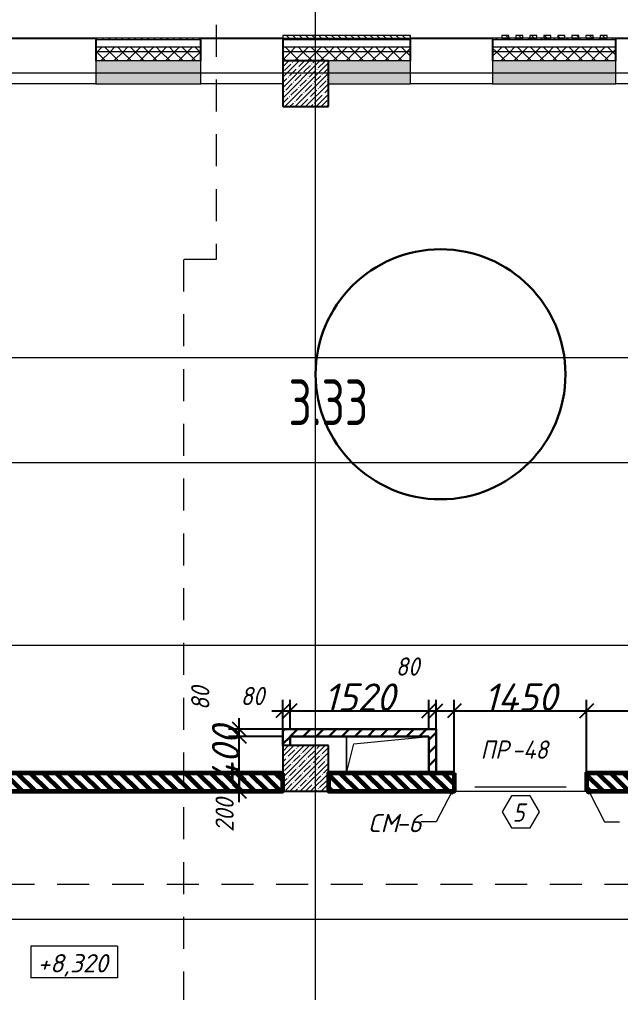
# Model space of a CAD drawing. Header units: millimetres. Extents: x 12986 to 523328, y -9759 to 30092.
# Drawn here: x 508144 to 514733, y 7326 to 17985 of the extents above; entities that cross this region are included whole.
import ezdxf

# ---------------------------------------------------------------- set-up
doc = ezdxf.new("R2010")
doc.units = ezdxf.units.MM
doc.linetypes.add('01 Штриховая _4 мм_', pattern=[600, 350, -250])
doc.layers.add('0)Допникки кружки', color=7, linetype='Continuous', plot=False)
for name, color, linetype, lineweight in [('1) ПГП Зеленый', 3, 'Continuous', 30), ('3) РАсчет Зел', 3, 'Continuous', 30), ('5) Блок ячеистый', 160, 'Continuous', 60), ('A-ANNO-DIMS', 7, 'Continuous', 9), ('A-AREA-IDEN', 7, 'Continuous', 9), ('A-DETL', 7, 'Continuous', 9), ('A-DOOR-IDEN', 7, 'Continuous', 9), ('A-FLOR', 7, 'Continuous', 9), ('A-GENM', 7, 'Continuous', 9), ('A-GENM-1', 7, 'Continuous', 25), ('A-GENM-IDEN', 7, 'Continuous', 9), ('A-WALL', 7, 'Continuous', 5), ('A-WALL-1', 7, 'Continuous', 25), ('A-WALL-FNSH-1', 7, 'Continuous', 9), ('A-WALL-FNSH-2', 7, 'Continuous', 5), ('G-ANNO-DIMS', 7, 'Continuous', 9), ('G-ANNO-SYMB-1', 7, '01 Штриховая _4 мм_', 9), ('I-WALL', 7, 'Continuous', 5), ('S-COLS', 7, 'Continuous', 9), ('S-COLS-1', 7, 'Continuous', 5), ('S-COLS-2', 7, 'Continuous', 25), ('Оси-1', 7, 'Continuous', 20)]:
    doc.layers.add(name, color=color, linetype=linetype, lineweight=lineweight)
doc.layers.add('A-WALL-3', color=7, linetype='Continuous', lineweight=5, true_color=0x000000)
doc.layers.add('A-WALL-PATT-2', color=7, linetype='Continuous', lineweight=5, true_color=0xce0000)
doc.styles.add('ISOCPEUR_I_2', font='isocpeui.ttf', dxfattribs={"height": 300})
doc.styles.add('ISOCPEUR_I_3', font='isocpeui.ttf', dxfattribs={"width": 0.9, "height": 200})
doc.styles.add('ISOCPEUR_I_4', font='isocpeui.ttf', dxfattribs={"width": 0.9, "height": 300})
doc.styles.add('СПДС', font='ГОСТ тип А.ttf', dxfattribs={"width": 0.9})
doc.dimstyles.new('ISO-2_0_0_9К_СРЕДНИЙ_1', dxfattribs={"dimscale": 304.8, "dimtxt": 199.196235, "dimasz": 0.492126, "dimexe": 0.393701, "dimexo": 0, "dimgap": 0, "dimtad": 1, "dimdec": 0, "dimzin": 0, "dimdsep": 46, "dimtxsty": 'ISOCPEUR_I_3', "dimblk1": 'OBLIQUE', "dimblk2": 'OBLIQUE', "dimsah": 1, "dimcen": 0.09, "dimdle": 0.393701, "dimazin": 0, "dimtfac": 1, "dimtdec": 4, "dimtix": 1, "dimtmove": 2, "dimatfit": 3, "dimfxl": 1, "dimtvp": 1, "dimtolj": 1, "dimtzin": 0, "dimarcsym": 2})
doc.dimstyles.new('ISO-2_0_0_9К_СРЕДНИЙ_2', dxfattribs={"dimscale": 304.8, "dimtxt": 199.196235, "dimasz": 0.492126, "dimexe": 0.393701, "dimexo": 0, "dimgap": 0, "dimtad": 1, "dimdec": 0, "dimzin": 0, "dimdsep": 46, "dimtxsty": 'ISOCPEUR_I_2', "dimblk1": 'OBLIQUE', "dimblk2": 'OBLIQUE', "dimsah": 1, "dimcen": 0.09, "dimdle": 0.393701, "dimazin": 0, "dimtfac": 1, "dimtdec": 4, "dimtix": 1, "dimtmove": 0, "dimatfit": 3, "dimfxl": 1, "dimtvp": 1, "dimtolj": 1, "dimtzin": 0, "dimarcsym": 2})
pattern_1 = [(135, (395430.81, -3869.254), (-35.35534, -35.35534), [])]
pattern_2 = [(45, (395430.81, -3869.25), (-70.71068, 70.71068), []), (135, (395430.81, -3869.25), (-70.71068, -70.71068), [])]
pattern_3 = [(45, (395430.81, -3869.25), (-70.71068, 70.71068), [])]
pattern_4 = [(135, (395430.81, -3869.25), (-70.71068, -70.71068), [])]

# ---------------------------------------------------------------- blocks, each defined once
blk = doc.blocks.new('AR_Отверстие прямоугольное _в плите_ - AR_Отверстие прямоугольное _в плите_-24527873-АР1_1_Кладочный план 3 этажа')
at = {"layer": 'A-GENM'}
for p, q in [((-450, 200), (-450, -200)), ((-450, -200), (-370, 120)), ((-370, 120), (450, 200)), ((450, -200), (450, 200))]:
    blk.add_line(p, q, dxfattribs=at)
blk = doc.blocks.new('Колонна_Несущая_Прямоугольное сечение - Вн_ЖБ_500х500-29565350-АР1_1_Кладочный план 3 этажа')
at = {"layer": 'S-COLS-1'}
h = blk.add_hatch(dxfattribs=at)
h.set_pattern_fill('FP_89', color=256, style=0, pattern_type=2)
h.set_pattern_definition([(45, (-115850, -13650), (-57.024626, 57.024626), []), (45, (-115792.975, -13650), (-57.024626, 57.024626), [100.806, -20.161, 3.353, -16.808])])
h.paths.add_polyline_path([(-250, -250), (250, -250), (250, 250), (-250, 250)], flags=0)
at = {"layer": 'S-COLS-2'}
for p, q in [((250, 250), (-250, 250)), ((-250, 250), (-250, -250)), ((250, -250), (250, 250)), ((-250, -250), (250, -250))]:
    blk.add_line(p, q, dxfattribs=at)
blk = doc.blocks.new('Колонна_Несущая_Прямоугольное сечение - Вн_ЖБ_500х500-29565351-АР1_1_Кладочный план 3 этажа')
at = {"layer": 'S-COLS-1'}
h = blk.add_hatch(dxfattribs=at)
h.set_pattern_fill('FP_90', color=256, style=0, pattern_type=2)
h.set_pattern_definition([(45, (-115850.45, -21150), (-57.024626, 57.024626), []), (45, (-115793.42, -21150), (-57.024626, 57.024626), [100.806, -20.161, 3.353, -16.808])])
h.paths.add_polyline_path([(-250, -250), (250, -250), (250, 250), (-250, 250), (-250, -198)], flags=0)
at = {"layer": 'S-COLS-2'}
for p, q in [((250, 250), (-250, 250)), ((-250, 250), (-250, -250)), ((250, -250), (250, 250)), ((-250, -250), (250, -250))]:
    blk.add_line(p, q, dxfattribs=at)
blk = doc.blocks.new('Фахверк_СКБ_Уголок_Тип 2 - СМ-6_200х2180 h-30007491-АР1_1_Кладочный план 3 этажа')
at = {"layer": 'A-GENM-1'}
for p, q in [((125, 156), (125, 81)), ((200, 156), (125, 156)), ((131, 81), (131, 150)), ((131, 150), (200, 150)), ((200, 150), (200, 156)), ((125, 81), (131, 81)), ((131, 19), (125, 19)), ((125, 19), (125, -56)), ((131, -50), (131, 19)), ((125, -56), (200, -56)), ((200, -50), (131, -50)), ((200, -56), (200, -50))]:
    blk.add_line(p, q, dxfattribs=at)
blk = doc.blocks.new('Стойка_Влож_Полоса боковая - Полоса-27101091-АР1_1_Кладочный план 3 этажа')
at = {"layer": 'A-GENM'}
for p, q in [((-5, 85), (0, 85)), ((-5, -85), (-5, 85)), ((0, 31), (0, -31)), ((0, -85), (-5, -85))]:
    blk.add_line(p, q, dxfattribs=at)
blk = doc.blocks.new('Высотные отметки - 9_5х3_5_h_-17668430-АР1_1_Кладочный план 3 этажа')
at = {"layer": 'G-ANNO-DIMS'}
for p, q in [((-4.75, 3.5), (-4.75, 0)), ((4.75, 3.5), (-4.75, 3.5)), ((4.75, 3.5), (4.75, 0)), ((4.75, 0), (-4.75, 0))]:
    blk.add_line(p, q, dxfattribs=at)
blk = doc.blocks.new('_Oblique')
at = {"color": 0, "linetype": 'ByBlock', "lineweight": -2}
blk.add_line((-0.5, -0.5), (0.5, 0.5), dxfattribs=at)
blk = doc.blocks.new('*D3508')
at = {"layer": 'A-ANNO-DIMS', "color": 0, "lineweight": -2, "transparency": 16777216}
for p, q in [((511031, 10214), (511031, 10532)), ((511111, 10214), (511111, 10532)), ((510911, 10412), (511231, 10412))]:
    blk.add_line(p, q, dxfattribs=at)
at = {"layer": 'Defpoints', "color": 0, "transparency": 16777216}
for p in [(511111, 10412), (511031, 10214), (511111, 10214)]:
    blk.add_point(p, dxfattribs=at)
at = {"layer": 'A-ANNO-DIMS', "color": 0, "lineweight": -2, "transparency": 16777216, "xscale": 150, "yscale": 150, "zscale": 150, "rotation": 180}
blk.add_blockref('_Oblique', (511031, 10412), dxfattribs=at)
at = {"layer": 'A-ANNO-DIMS', "color": 0, "lineweight": -2, "transparency": 16777216, "xscale": 150, "yscale": 150, "zscale": 150}
blk.add_blockref('_Oblique', (511111, 10412), dxfattribs=at)
at = {"layer": 'A-ANNO-DIMS', "color": 0, "transparency": 16777216, "insert": (510569, 10674), "char_height": 200, "width": 303.39, "attachment_point": 1, "line_spacing_factor": 1.149209, "style": 'ISOCPEUR_I_3'}
blk.add_mtext('\\A1;80', dxfattribs=at)
blk = doc.blocks.new('*D3603')
at = {"layer": 'A-ANNO-DIMS', "color": 0, "lineweight": -2, "transparency": 16777216}
for p, q in [((511111, 10214), (511111, 10532)), ((512631, 10214), (512631, 10532)), ((510991, 10412), (512751, 10412))]:
    blk.add_line(p, q, dxfattribs=at)
at = {"layer": 'Defpoints', "color": 0, "transparency": 16777216}
for p in [(512631, 10412), (511111, 10214), (512631, 10214)]:
    blk.add_point(p, dxfattribs=at)
at = {"layer": 'A-ANNO-DIMS', "color": 0, "lineweight": -2, "transparency": 16777216, "xscale": 150, "yscale": 150, "zscale": 150, "rotation": 180}
blk.add_blockref('_Oblique', (511111, 10412), dxfattribs=at)
at = {"layer": 'A-ANNO-DIMS', "color": 0, "lineweight": -2, "transparency": 16777216, "xscale": 150, "yscale": 150, "zscale": 150}
blk.add_blockref('_Oblique', (512631, 10412), dxfattribs=at)
at = {"layer": 'A-ANNO-DIMS', "color": 0, "transparency": 16777216, "insert": (511871, 10562), "char_height": 300, "width": 560.81, "attachment_point": 5, "style": 'ISOCPEUR_I_2'}
blk.add_mtext('\\A1;1520', dxfattribs=at)
blk = doc.blocks.new('*D3604')
at = {"layer": 'A-ANNO-DIMS', "color": 0, "lineweight": -2, "transparency": 16777216}
for p, q in [((512631, 10214), (512631, 10532)), ((512711, 10211), (512711, 10532)), ((512511, 10412), (512831, 10412))]:
    blk.add_line(p, q, dxfattribs=at)
at = {"layer": 'Defpoints', "color": 0, "transparency": 16777216}
for p in [(512711, 10412), (512631, 10214), (512711, 10211)]:
    blk.add_point(p, dxfattribs=at)
at = {"layer": 'A-ANNO-DIMS', "color": 0, "lineweight": -2, "transparency": 16777216, "xscale": 150, "yscale": 150, "zscale": 150, "rotation": 180}
blk.add_blockref('_Oblique', (512631, 10412), dxfattribs=at)
at = {"layer": 'A-ANNO-DIMS', "color": 0, "lineweight": -2, "transparency": 16777216, "xscale": 150, "yscale": 150, "zscale": 150}
blk.add_blockref('_Oblique', (512711, 10412), dxfattribs=at)
at = {"layer": 'A-ANNO-DIMS', "color": 0, "transparency": 16777216, "insert": (512269, 10997), "char_height": 200, "width": 303.39, "attachment_point": 1, "line_spacing_factor": 1.149209, "style": 'ISOCPEUR_I_3'}
blk.add_mtext('\\A1;80', dxfattribs=at)
blk = doc.blocks.new('AAR_СКБ_Марка_Двери_Перемычка и проем - Марка перемычки и проема-25306769-АР1_1_Кладочный план 3 этажа')
at = {"layer": 'A-DOOR-IDEN'}
for p, q in [((-5, 0), (5, 0)), ((-0.97, -0.98), (-1.99, -2.75)), ((1.07, -0.98), (-0.97, -0.98)), ((2.09, -2.75), (1.07, -0.98)), ((-1.99, -2.75), (-0.97, -4.51)), ((1.07, -4.51), (2.09, -2.75)), ((-0.97, -4.51), (1.07, -4.51))]:
    blk.add_line(p, q, dxfattribs=at)
blk = doc.blocks.new('*D3627')
at = {"layer": 'A-ANNO-DIMS', "color": 0, "lineweight": -2, "transparency": 16777216}
for p, q in [((510554, 9411), (510554, 9851)), ((510448, 9731), (510674, 9731)), ((510448, 9531), (510674, 9531))]:
    blk.add_line(p, q, dxfattribs=at)
at = {"layer": 'Defpoints', "color": 0, "transparency": 16777216}
for p in [(510448, 9731), (510554, 9731), (510448, 9531)]:
    blk.add_point(p, dxfattribs=at)
at = {"layer": 'A-ANNO-DIMS', "color": 0, "lineweight": -2, "transparency": 16777216, "xscale": 150, "yscale": 150, "zscale": 150}
for p, rotation in [((510554, 9731), 90), ((510554, 9531), 270)]:
    blk.add_blockref('_Oblique', p, dxfattribs=dict(at, rotation=rotation))
at = {"layer": 'A-ANNO-DIMS', "color": 0, "transparency": 16777216, "insert": (510293, 9085), "char_height": 200, "width": 455.09, "attachment_point": 1, "rotation": 90, "line_spacing_factor": 1.149209, "style": 'ISOCPEUR_I_3'}
blk.add_mtext('\\A1;200', dxfattribs=at)
blk = doc.blocks.new('*D3628')
at = {"layer": 'A-ANNO-DIMS', "color": 0, "lineweight": -2, "transparency": 16777216}
for p, q in [((510554, 10131), (510554, 10281)), ((511028, 10131), (510434, 10131)), ((510554, 9731), (510554, 10131)), ((510448, 9731), (510674, 9731)), ((510554, 9731), (510554, 9581))]:
    blk.add_line(p, q, dxfattribs=at)
at = {"layer": 'Defpoints', "color": 0, "transparency": 16777216}
for p in [(510554, 10131), (511028, 10131), (510448, 9731)]:
    blk.add_point(p, dxfattribs=at)
at = {"layer": 'A-ANNO-DIMS', "color": 0, "lineweight": -2, "transparency": 16777216, "xscale": 150, "yscale": 150, "zscale": 150}
for p, rotation in [((510554, 10131), 270), ((510554, 9731), 90)]:
    blk.add_blockref('_Oblique', p, dxfattribs=dict(at, rotation=rotation))
at = {"layer": 'A-ANNO-DIMS', "color": 0, "transparency": 16777216, "insert": (510404, 9931), "char_height": 300, "width": 473.47, "attachment_point": 5, "rotation": 90, "style": 'ISOCPEUR_I_2'}
blk.add_mtext('\\A1;400', dxfattribs=at)
blk = doc.blocks.new('*D3629')
at = {"layer": 'A-ANNO-DIMS', "color": 0, "lineweight": -2, "transparency": 16777216}
for p, q in [((510554, 10011), (510554, 10331)), ((511031, 10211), (510434, 10211)), ((511028, 10131), (510434, 10131))]:
    blk.add_line(p, q, dxfattribs=at)
at = {"layer": 'Defpoints', "color": 0, "transparency": 16777216}
for p in [(510554, 10211), (511028, 10131), (511031, 10211)]:
    blk.add_point(p, dxfattribs=at)
at = {"layer": 'A-ANNO-DIMS', "color": 0, "lineweight": -2, "transparency": 16777216, "xscale": 150, "yscale": 150, "zscale": 150}
for p, rotation in [((510554, 10211), 90), ((510554, 10131), 270)]:
    blk.add_blockref('_Oblique', p, dxfattribs=dict(at, rotation=rotation))
at = {"layer": 'A-ANNO-DIMS', "color": 0, "transparency": 16777216, "insert": (510026, 10419), "char_height": 200, "width": 303.39, "attachment_point": 1, "rotation": 90, "line_spacing_factor": 1.149209, "style": 'ISOCPEUR_I_3'}
blk.add_mtext('\\A1;80', dxfattribs=at)
blk = doc.blocks.new('*D3839')
at = {"layer": 'A-ANNO-DIMS', "color": 0, "lineweight": -2, "transparency": 16777216}
for p, q in [((512911, 9739), (512911, 10532)), ((514361, 9739), (514361, 10532)), ((512791, 10412), (514481, 10412))]:
    blk.add_line(p, q, dxfattribs=at)
at = {"layer": 'Defpoints', "color": 0, "transparency": 16777216}
for p in [(514361, 10412), (512911, 9739), (514361, 9739)]:
    blk.add_point(p, dxfattribs=at)
at = {"layer": 'A-ANNO-DIMS', "color": 0, "lineweight": -2, "transparency": 16777216, "xscale": 150, "yscale": 150, "zscale": 150, "rotation": 180}
blk.add_blockref('_Oblique', (512911, 10412), dxfattribs=at)
at = {"layer": 'A-ANNO-DIMS', "color": 0, "lineweight": -2, "transparency": 16777216, "xscale": 150, "yscale": 150, "zscale": 150}
blk.add_blockref('_Oblique', (514361, 10412), dxfattribs=at)
at = {"layer": 'A-ANNO-DIMS', "color": 0, "transparency": 16777216, "insert": (513636, 10562), "char_height": 300, "width": 579.2, "attachment_point": 5, "style": 'ISOCPEUR_I_2'}
blk.add_mtext('\\A1;1450', dxfattribs=at)
blk = doc.blocks.new('*D3840')
at = {"layer": 'A-ANNO-DIMS', "color": 0, "lineweight": -2, "transparency": 16777216}
for p, q in [((514361, 9739), (514361, 10532)), ((516361, 10031), (516361, 10532)), ((514241, 10412), (516481, 10412))]:
    blk.add_line(p, q, dxfattribs=at)
at = {"layer": 'Defpoints', "color": 0, "transparency": 16777216}
for p in [(516361, 10412), (516361, 10031), (514361, 9739)]:
    blk.add_point(p, dxfattribs=at)
at = {"layer": 'A-ANNO-DIMS', "color": 0, "lineweight": -2, "transparency": 16777216, "xscale": 150, "yscale": 150, "zscale": 150, "rotation": 180}
blk.add_blockref('_Oblique', (514361, 10412), dxfattribs=at)
at = {"layer": 'A-ANNO-DIMS', "color": 0, "lineweight": -2, "transparency": 16777216, "xscale": 150, "yscale": 150, "zscale": 150}
blk.add_blockref('_Oblique', (516361, 10412), dxfattribs=at)
at = {"layer": 'A-ANNO-DIMS', "color": 0, "transparency": 16777216, "insert": (515361, 10562), "char_height": 300, "width": 606.78, "attachment_point": 5, "style": 'ISOCPEUR_I_2'}
blk.add_mtext('\\A1;2000', dxfattribs=at)

msp = doc.modelspace()

# ---------------------------------------------------------------- hatches: boundary and pattern name
at = {"layer": '1) ПГП Зеленый'}
h = msp.add_hatch(dxfattribs=at)
h.set_pattern_fill('FP_5', color=256, style=0, pattern_type=2)
h.set_pattern_definition(pattern_3)
h.paths.add_polyline_path([(511110.80852, 10030.74642), (511110.80852, 10210.74642), (511030.80852, 10210.74642), (511030.80852, 10030.74642)], flags=0)
h = msp.add_hatch(dxfattribs=at)
h.set_pattern_fill('FP_5', color=256, style=0, pattern_type=2)
h.set_pattern_definition(pattern_3)
h.paths.add_polyline_path([(512711.25724, 10130.74642), (512711.25724, 10210.74642), (511110.80852, 10210.74642), (511110.80852, 10130.74642), (512631.25724, 10130.74642)], flags=0)
h = msp.add_hatch(dxfattribs=at)
h.set_pattern_fill('FP_5', color=256, style=0, pattern_type=2)
h.set_pattern_definition(pattern_3)
h.paths.add_polyline_path([(512711.25724, 9730.74642), (512711.25724, 10130.74642), (512631.25724, 10130.74642), (512631.25724, 9730.74642)], flags=0)
at = {"layer": '5) Блок ячеистый'}
h = msp.add_hatch(dxfattribs=at)
h.set_pattern_fill('FP_1', color=256, style=0, pattern_type=2)
h.set_pattern_definition(pattern_4)
h.paths.add_polyline_path([(506480.80855, 9530.74642), (511030.80852, 9530.74642), (511030.80852, 9730.74642), (506480.80855, 9730.74642)], flags=0)
h = msp.add_hatch(dxfattribs=at)
h.set_pattern_fill('FP_1', color=256, style=0, pattern_type=2)
h.set_pattern_definition(pattern_4)
h.paths.add_polyline_path([(516216.04229, 9530.74642), (516360.80854, 9530.74642), (516360.80854, 9730.74642), (514361.25724, 9730.74642), (514361.25724, 9530.74642), (515890.80855, 9530.74642)], flags=0)
h.paths.add_polyline_path([(511530.80852, 9530.74642), (512911.25724, 9530.74642), (512911.25724, 9730.74642), (511530.80852, 9730.74642)], flags=0)
at = {"layer": 'A-GENM-IDEN'}
h = msp.add_hatch(color=256, dxfattribs=at)
edge = h.paths.add_edge_path(flags=0)
edge.add_arc((512882.25724, 9524.74642), 25, 0, 360)
h = msp.add_hatch(color=256, dxfattribs=at)
edge = h.paths.add_edge_path(flags=0)
edge.add_arc((514390.25724, 9524.74642), 25, 0, 360)
at = {"layer": 'A-WALL-PATT-2'}
h = msp.add_hatch(dxfattribs=at)
h.set_pattern_fill('FP_3', color=256, style=0, pattern_type=2)
h.set_pattern_definition(pattern_1)
h.paths.add_polyline_path([(512431.25724, 17780.74642), (512431.25724, 17810.74642), (511030.80852, 17810.74642), (511030.80852, 17780.74642), (512154.49182, 17780.74642)], flags=0)
h = msp.add_hatch(dxfattribs=at)
h.set_pattern_fill('FP_3', color=256, style=0, pattern_type=2)
h.set_pattern_definition(pattern_1)
h.paths.add_polyline_path([(514508.34159, 17780.74642), (514585.34159, 17780.74642), (514585.34159, 17810.74642), (514508.34159, 17810.74642)], flags=0)
h.paths.add_polyline_path([(513507.34159, 17780.74642), (513507.34159, 17810.74642), (513430.34159, 17810.74642), (513430.34159, 17780.74642)], flags=0)
h.paths.add_polyline_path([(514123.34159, 17780.74642), (514123.34159, 17810.74642), (514046.34159, 17810.74642), (514046.34159, 17780.74642)], flags=0)
h.paths.add_polyline_path([(513584.34159, 17780.74642), (513661.34159, 17780.74642), (513661.34159, 17810.74642), (513584.34159, 17810.74642)], flags=0)
h.paths.add_polyline_path([(514277.34159, 17780.74642), (514277.34159, 17810.74642), (514200.34159, 17810.74642), (514200.34159, 17780.74642)], flags=0)
h.paths.add_polyline_path([(513738.34159, 17780.74642), (513815.34159, 17780.74642), (513815.34159, 17810.74642), (513738.34159, 17810.74642)], flags=0)
h.paths.add_polyline_path([(514354.34159, 17780.74642), (514431.34159, 17780.74642), (514431.34159, 17810.74642), (514354.34159, 17810.74642)], flags=0)
h.paths.add_polyline_path([(513892.34159, 17780.74642), (513969.34159, 17780.74642), (513969.34159, 17810.74642), (513892.34159, 17810.74642)], flags=0)
h = msp.add_hatch(dxfattribs=at)
h.set_pattern_fill('FP_3', color=256, style=0, pattern_type=2)
h.set_pattern_definition(pattern_1)
h.paths.add_polyline_path([(516216.04229, 17760.74642), (520760.80855, 17760.74642), (520760.80855, 17780.74642), (515581.02551, 17780.74642), (515581.02551, 17760.74642)], flags=0)
h.paths.add_polyline_path([(508980.80857, 17760.74642), (510131.25724, 17760.74642), (510131.25724, 17780.74642), (508980.80857, 17780.74642)], flags=0)
h.paths.add_polyline_path([(502280.59161, 17760.74642), (502281.25724, 17760.74642), (502280.59161, 17780.74642)], flags=0)
h.paths.add_polyline_path([(500081.02551, 17760.74642), (500081.02551, 17780.74642), (498880.80854, 17780.74642), (498880.80854, 17760.74642), (499969.84039, 17760.74642)], flags=0)
h.paths.add_polyline_path([(504481.25724, 17760.74642), (504481.25724, 17780.74642), (503181.25724, 17780.74642), (503181.25724, 17760.74642)], flags=0)
h.paths.add_polyline_path([(496580.80854, 17760.74642), (496580.80854, 17780.74642), (492020.80855, 17780.74642), (492020.80855, 17760.74642)], flags=0)
h = msp.add_hatch(dxfattribs=at)
h.set_pattern_fill('FP_3', color=256, style=0, pattern_type=2)
h.set_pattern_definition(pattern_1)
h.paths.add_polyline_path([(512431.04028, 17760.74642), (512431.04028, 17780.74642), (511031.25724, 17780.74642), (511031.25724, 17760.74642), (512154.49182, 17760.74642)], flags=0)
h.paths.add_polyline_path([(502280.59161, 17760.74642), (502280.59161, 17780.74642), (500981.02551, 17780.74642), (500981.02551, 17760.74642), (501323.69055, 17760.74642)], flags=0)
h = msp.add_hatch(dxfattribs=at)
h.set_pattern_fill('FP_3', color=256, style=0, pattern_type=2)
h.set_pattern_definition(pattern_1)
h.paths.add_polyline_path([(505381.25724, 17760.74642), (506680.59161, 17760.74642), (506680.59161, 17780.74642), (505381.25724, 17780.74642)], flags=0)
h.paths.add_polyline_path([(514680.80855, 17760.74642), (514680.80855, 17780.74642), (513331.25724, 17780.74642), (513331.25724, 17760.74642), (513508.34197, 17760.74642)], flags=0)
h = msp.add_hatch(dxfattribs=at)
h.set_pattern_fill('FP_2', color=256, style=0, pattern_type=2)
h.set_pattern_definition(pattern_2)
h.paths.add_polyline_path([(511031.25724, 17630.74642), (512431.04028, 17630.74642), (512431.04028, 17680.74642), (511031.25724, 17680.74642)], flags=0)
h.paths.add_polyline_path([(501323.69055, 17630.74642), (502280.59161, 17630.74642), (502280.59161, 17680.74642), (500981.02551, 17680.74642), (500981.02551, 17630.74642)], flags=0)
h.paths.add_polyline_path([(488720.80855, 17630.74642), (488740.80855, 17630.74642), (488740.80855, 17680.74642), (488720.80855, 17680.74642)], flags=0)
h = msp.add_hatch(dxfattribs=at)
h.set_pattern_fill('FP_2', color=256, style=0, pattern_type=2)
h.set_pattern_definition(pattern_2)
h.paths.add_polyline_path([(512154.49182, 17530.74642), (512431.04028, 17530.74642), (512431.04028, 17630.74642), (511031.25724, 17630.74642), (511031.25724, 17530.74642), (511531.25724, 17530.74642)], flags=0)
h.paths.add_polyline_path([(488720.80855, 17530.74642), (488740.80855, 17530.74642), (488740.80855, 17630.74642), (488720.80855, 17630.74642), (488720.80855, 17550.74642)], flags=0)
h.paths.add_polyline_path([(501480.80855, 17530.74642), (502280.59161, 17530.74642), (502280.59161, 17630.74642), (500981.02551, 17630.74642), (500981.02551, 17530.74642), (501323.69055, 17530.74642)], flags=0)
h = msp.add_hatch(dxfattribs=at)
h.set_pattern_fill('FP_2', color=256, style=0, pattern_type=2)
h.set_pattern_definition(pattern_2)
h.paths.add_polyline_path([(508980.80857, 17630.74642), (510131.25724, 17630.74642), (510131.25724, 17680.74642), (508980.80857, 17680.74642)], flags=0)
h.paths.add_polyline_path([(520660.80855, 17630.74642), (520660.80855, 17680.74642), (515581.02551, 17680.74642), (515581.02551, 17630.74642), (520610.80855, 17630.74642)], flags=0)
h.paths.add_polyline_path([(503181.25724, 17630.74642), (504481.25724, 17630.74642), (504481.25724, 17680.74642), (503181.25724, 17680.74642)], flags=0)
h.paths.add_polyline_path([(492020.80855, 17630.74642), (496580.80854, 17630.74642), (496580.80854, 17680.74642), (492020.80855, 17680.74642)], flags=0)
h.paths.add_polyline_path([(498880.80854, 17630.74642), (500081.02551, 17630.74642), (500081.02551, 17680.74642), (498880.80854, 17680.74642)], flags=0)
h = msp.add_hatch(dxfattribs=at)
h.set_pattern_fill('FP_2', color=256, style=0, pattern_type=2)
h.set_pattern_definition(pattern_2)
h.paths.add_polyline_path([(520610.80855, 17530.74642), (520610.80855, 17630.74642), (515581.02551, 17630.74642), (515581.02551, 17530.74642), (520510.80855, 17530.74642)], flags=0)
h.paths.add_polyline_path([(508980.80857, 17530.74642), (510131.25724, 17530.74642), (510131.25724, 17630.74642), (508980.80857, 17630.74642)], flags=0)
h.paths.add_polyline_path([(514680.80855, 17530.74642), (514681.02551, 17530.74642), (514680.80855, 17630.74642)], flags=0)
h.paths.add_polyline_path([(504481.25724, 17530.74642), (504481.25724, 17630.74642), (503181.25724, 17630.74642), (503181.25724, 17530.74642)], flags=0)
h.paths.add_polyline_path([(502280.59161, 17530.74642), (502281.25724, 17530.74642), (502280.59161, 17630.74642)], flags=0)
h.paths.add_polyline_path([(499969.84039, 17530.74642), (500012.02551, 17530.74642), (500012.02551, 17536.74642), (500081.02551, 17536.74642), (500081.02551, 17630.74642), (498880.80854, 17630.74642), (498881.33027, 17536.74642), (498949.80854, 17536.49538), (498949.80854, 17530.74642)], flags=0)
h.paths.add_polyline_path([(496010.80855, 17530.74642), (496511.80854, 17530.74642), (496511.80854, 17536.74642), (496580.80854, 17536.74642), (496580.80854, 17630.74642), (492020.80855, 17630.74642), (492020.80855, 17530.74642)], flags=0)
h = msp.add_hatch(dxfattribs=at)
h.set_pattern_fill('FP_2', color=256, style=0, pattern_type=2)
h.set_pattern_definition(pattern_2)
h.paths.add_polyline_path([(513331.25724, 17630.74642), (514680.80855, 17630.74642), (514680.80855, 17680.74642), (513331.25724, 17680.74642)], flags=0)
h.paths.add_polyline_path([(506680.59161, 17630.74642), (506680.59161, 17680.74642), (505381.25724, 17680.74642), (505381.25724, 17630.74642), (505385.24102, 17630.74642)], flags=0)
h = msp.add_hatch(dxfattribs=at)
h.set_pattern_fill('FP_2', color=256, style=0, pattern_type=2)
h.set_pattern_definition(pattern_2)
h.paths.add_polyline_path([(513508.34197, 17530.74642), (514680.80855, 17530.74642), (514680.80855, 17630.74642), (513331.25724, 17630.74642), (513331.25724, 17530.74642)], flags=0)
h.paths.add_polyline_path([(505385.24102, 17530.74642), (506680.59161, 17530.74642), (506680.59161, 17630.74642), (505381.25724, 17630.74642), (505381.25724, 17530.74642)], flags=0)
h = msp.add_hatch(dxfattribs=at)
h.set_pattern_fill('FP_4', color=256, style=0, pattern_type=2)
h.set_pattern_definition([(45, (395430.81, -3869.25), (-57.024626, 57.024626), []), (45, (395487.83, -3869.25), (-57.024626, 57.024626), [100.806, -20.161, 3.353, -16.808])])
h.paths.add_polyline_path([(512431.25724, 17280.74642), (512431.04028, 17530.74642), (511531.25724, 17530.74642), (511531.25724, 17280.74642), (512154.49182, 17280.74642)], flags=0)
h.paths.add_polyline_path([(508980.80857, 17280.74642), (510131.25724, 17280.74642), (510131.25724, 17530.74642), (508980.80857, 17530.74642)], flags=0)
h.paths.add_polyline_path([(516470.80855, 17280.74642), (516470.80855, 17530.74642), (516280.80855, 17530.74642), (516280.80855, 17280.74642)], flags=0)
h.paths.add_polyline_path([(514681.02551, 17280.74642), (514680.80855, 17530.74642), (513331.25724, 17530.74642), (513331.25724, 17280.74642), (513508.34197, 17280.74642)], flags=0)
h.paths.add_polyline_path([(505780.80854, 17280.74642), (505780.80854, 17530.74642), (505381.25724, 17530.74642), (505381.25724, 17280.74642), (505385.24102, 17280.74642)], flags=0)
h.paths.add_polyline_path([(506480.80854, 17280.74642), (506680.80857, 17280.74642), (506680.59161, 17530.74642), (506480.80854, 17530.74642), (506480.80854, 17492.30691)], flags=0)
h.paths.add_polyline_path([(502281.25724, 17280.74642), (502280.59161, 17530.74642), (501480.80855, 17530.74642), (501480.80855, 17280.74642)], flags=0)
h.paths.add_polyline_path([(504481.25724, 17280.74642), (504481.25724, 17530.74642), (503181.25724, 17530.74642), (503181.25724, 17280.74642)], flags=0)

# ---------------------------------------------------------------- linework, layer by layer
at = {"layer": '0)Допникки кружки', "color": 1, "lineweight": 30}
msp.add_circle((512760.19414, 14098.13204), 1369.38563, dxfattribs=at)
at = {"layer": '1) ПГП Зеленый'}
for p, q in [((511030.80852, 10210.74642), (511030.80852, 10030.74642)), ((511110.80852, 10130.74642), (512631.25724, 10130.74642)), ((512630.80824, 10130.74642), (512630.80824, 9730.74642)), ((512711.25724, 9730.74642), (512711.25724, 10210.74642))]:
    msp.add_line(p, q, dxfattribs=at)
at = {"layer": '3) РАсчет Зел'}
for p, q in [((512711.25724, 10210.74642), (511030.80852, 10210.74642)), ((511110.80852, 10030.74642), (511110.80852, 10130.74642)), ((512631.25724, 10130.74642), (512631.25724, 9730.74642))]:
    msp.add_line(p, q, dxfattribs=at)
at = {"layer": '5) Блок ячеистый'}
for points in [[(511030.80852, 9730.74642), (506480.80855, 9730.74642), (506480.80855, 9530.74642), (511030.80852, 9530.74642)], [(512911.25724, 9730.74642), (511530.80852, 9730.74642), (511530.80852, 9530.74642), (512911.25724, 9530.74642)], [(514361.25724, 9530.74641), (516360.80854, 9530.74641), (516360.80854, 9730.74642), (514361.25724, 9730.74642)]]:
    msp.add_lwpolyline(points, close=True, dxfattribs=at)
at = {"layer": 'A-DETL'}
for p, q in [((510131.25724, 17680.74642), (508980.80857, 17680.74642)), ((512431.25724, 17680.74642), (511031.25724, 17680.74642)), ((514681.02551, 17680.74642), (513331.25724, 17680.74642))]:
    msp.add_line(p, q, dxfattribs=at)
at = {"layer": 'A-FLOR'}
msp.add_line((511730.80824, 9730.74642), (511730.80824, 10130.74642), dxfattribs=at)
at = {"layer": 'A-GENM-IDEN'}
for p, q in [((512882.25724, 9524.74642), (512713.65562, 9194.80932)), ((514390.25724, 9524.74642), (514556.01697, 9194.80932)), ((512713.65562, 9194.80932), (512545.05401, 9194.80932)), ((514556.01697, 9194.80932), (514721.7767, 9194.80932))]:
    msp.add_line(p, q, dxfattribs=at)
for centre in [(512882.25724, 9524.74642), (514390.25724, 9524.74642)]:
    msp.add_circle(centre, 25, dxfattribs=at)
at = {"layer": 'A-WALL'}
for p, q in [((510131.25724, 17760.74642), (508980.80857, 17760.74642)), ((512431.25724, 17760.74642), (511031.25724, 17760.74642)), ((512431.04028, 17780.74642), (512431.04028, 17760.74642)), ((514681.02551, 17760.74642), (513331.25724, 17760.74642)), ((514680.80855, 17780.74642), (514680.80855, 17760.74642)), ((510131.25724, 17630.74642), (508980.80857, 17630.74642)), ((512431.25724, 17630.74642), (511031.25724, 17630.74642)), ((514681.02551, 17630.74642), (513331.25724, 17630.74642))]:
    msp.add_line(p, q, dxfattribs=at)
at = {"layer": 'A-WALL-1'}
for p, q in [((506680.80857, 17780.74642), (508980.80857, 17780.74642)), ((508980.80857, 17760.74642), (508980.80857, 17530.74642)), ((510131.25724, 17780.74642), (511030.80852, 17780.74642)), ((510131.25724, 17530.74642), (510131.25724, 17760.74642)), ((511031.25724, 17760.74642), (511031.25724, 17530.74642)), ((512431.25724, 17780.74642), (513331.25724, 17780.74642)), ((512431.25724, 17530.74642), (512431.25724, 17760.74642)), ((513331.25724, 17760.74642), (513331.25724, 17530.74642)), ((514681.02551, 17530.74642), (514681.02551, 17780.74642)), ((514681.02551, 17780.74642), (515581.02551, 17780.74642))]:
    msp.add_line(p, q, dxfattribs=at)
at = {"layer": 'A-WALL-3'}
for p, q in [((508980.80857, 17530.74642), (508980.80857, 17280.74642)), ((510131.25724, 17530.74642), (508980.80857, 17530.74642)), ((510131.25724, 17280.74642), (510131.25724, 17530.74642)), ((512431.25724, 17530.74642), (511531.25724, 17530.74642)), ((512431.25724, 17280.74642), (512431.25724, 17530.74642)), ((514681.02551, 17530.74642), (513331.25724, 17530.74642)), ((513331.25724, 17530.74642), (513331.25724, 17280.74642)), ((514681.02551, 17280.74642), (514681.02551, 17530.74642)), ((508980.80857, 17280.74642), (510131.25724, 17280.74642)), ((511531.25724, 17280.74642), (512431.25724, 17280.74642)), ((513331.25724, 17280.74642), (514681.02551, 17280.74642))]:
    msp.add_line(p, q, dxfattribs=at)
at = {"layer": 'A-WALL-FNSH-1'}
for p, q in [((512431.25724, 17810.74642), (511030.80852, 17810.74642)), ((511030.80852, 17810.74642), (511030.80852, 17780.74642)), ((512431.25724, 17760.74642), (512431.25724, 17810.74642)), ((513507.34159, 17810.74642), (513430.34159, 17810.74642)), ((513430.34159, 17810.74642), (513430.34159, 17780.74642)), ((513507.34159, 17780.74642), (513507.34159, 17810.74642)), ((513661.34159, 17810.74642), (513584.34159, 17810.74642)), ((513584.34159, 17810.74642), (513584.34159, 17780.74642)), ((513661.34159, 17780.74642), (513661.34159, 17810.74642)), ((513815.34159, 17810.74642), (513738.34159, 17810.74642)), ((513738.34159, 17810.74642), (513738.34159, 17780.74642)), ((513815.34159, 17780.74642), (513815.34159, 17810.74642)), ((513969.34159, 17810.74642), (513892.34159, 17810.74642)), ((513892.34159, 17810.74642), (513892.34159, 17780.74642)), ((513969.34159, 17780.74642), (513969.34159, 17810.74642)), ((514123.34159, 17810.74642), (514046.34159, 17810.74642)), ((514046.34159, 17810.74642), (514046.34159, 17780.74642)), ((514123.34159, 17780.74642), (514123.34159, 17810.74642)), ((514277.34159, 17810.74642), (514200.34159, 17810.74642)), ((514200.34159, 17810.74642), (514200.34159, 17780.74642)), ((514277.34159, 17780.74642), (514277.34159, 17810.74642)), ((514431.34159, 17810.74642), (514354.34159, 17810.74642)), ((514354.34159, 17810.74642), (514354.34159, 17780.74642)), ((514431.34159, 17780.74642), (514431.34159, 17810.74642)), ((514585.34159, 17810.74642), (514508.34159, 17810.74642)), ((514508.34159, 17810.74642), (514508.34159, 17780.74642)), ((514585.34159, 17780.74642), (514585.34159, 17810.74642)), ((510131.25724, 17780.74642), (508980.80857, 17780.74642)), ((508980.80857, 17780.74642), (508980.80857, 17760.74642)), ((510131.25724, 17760.74642), (510131.25724, 17780.74642)), ((511030.80852, 17780.74642), (512431.25724, 17780.74642)), ((511031.25724, 17780.74642), (511031.25724, 17760.74642)), ((514681.02551, 17780.74642), (513331.25724, 17780.74642)), ((513331.25724, 17780.74642), (513331.25724, 17760.74642)), ((513430.34159, 17780.74642), (513507.34159, 17780.74642)), ((513584.34159, 17780.74642), (513661.34159, 17780.74642)), ((513738.34159, 17780.74642), (513815.34159, 17780.74642)), ((513892.34159, 17780.74642), (513969.34159, 17780.74642)), ((514046.34159, 17780.74642), (514123.34159, 17780.74642)), ((514200.34159, 17780.74642), (514277.34159, 17780.74642)), ((514354.34159, 17780.74642), (514431.34159, 17780.74642)), ((514508.34159, 17780.74642), (514585.34159, 17780.74642)), ((514681.02551, 17760.74642), (514681.02551, 17780.74642))]:
    msp.add_line(p, q, dxfattribs=at)
at = {"layer": 'A-WALL-FNSH-2'}
for p, q in [((511030.80852, 9730.74642), (506480.80855, 9730.74642)), ((512842.25724, 9730.74642), (511530.80852, 9730.74642)), ((516360.80854, 9730.74642), (514430.25724, 9730.74642)), ((512911.25724, 9599.74642), (512911.25724, 9661.74642)), ((514361.25724, 9661.74642), (514361.25724, 9599.74642)), ((506480.80855, 9530.74642), (511030.80852, 9530.74642)), ((511530.80852, 9530.74642), (512842.25724, 9530.74642)), ((514430.25724, 9530.74642), (515810.80855, 9530.74642))]:
    msp.add_line(p, q, dxfattribs=at)
at = {"layer": 'G-ANNO-SYMB-1'}
for p, q in [((510301.22739, 19127.01523), (510301.22739, 15355.20531)), ((509940.80855, 15355.20531), (509940.80855, -8588.24367)), ((510301.22739, 15355.20531), (509940.80855, 15355.20531)), ((438359.01269, 8514.02489), (522235.85803, 8514.02489))]:
    msp.add_line(p, q, dxfattribs=at)
at = {"layer": 'I-WALL'}
for p, q in [((508980.80857, 17280.74642), (506680.80857, 17280.74642)), ((511031.25724, 17280.74642), (510131.25724, 17280.74642)), ((513331.25724, 17280.74642), (512431.25724, 17280.74642)), ((515580.80855, 17280.74642), (514681.02551, 17280.74642))]:
    msp.add_line(p, q, dxfattribs=at)
at = {"layer": 'Оси-1'}
for p, q in [((511390.80852, -8019.25359), (511390.80852, 24767.68957)), ((389220.80855, 17400.74641), (521382.43658, 17400.74641)), ((389220.80855, 14280.74648), (521382.43658, 14280.74648)), ((389220.80855, 13130.74648), (521382.43658, 13130.74648)), ((389220.80855, 11130.74641), (521382.43658, 11130.74641)), ((389220.80855, 9530.74641), (521382.43658, 9530.74641)), ((389220.80855, 8130.74641), (521382.43658, 8130.74641))]:
    msp.add_line(p, q, dxfattribs=at)

# ---------------------------------------------------------------- block references
at = {"layer": 'A-DOOR-IDEN', "xscale": 99.99999999999993, "yscale": 99.99999999999993, "zscale": 99.99999999999993}
msp.add_blockref('AAR_СКБ_Марка_Двери_Перемычка и проем - Марка перемычки и проема-25306769-АР1_1_Кладочный план 3 этажа', (513636.25724, 9580.24105), dxfattribs=at)
at = {"layer": 'A-GENM'}
for name, p in [('AR_Отверстие прямоугольное _в плите_ - AR_Отверстие прямоугольное _в плите_-24527873-АР1_1_Кладочный план 3 этажа', (512180.80824, 9930.74642)), ('Стойка_Влож_Полоса боковая - Полоса-27101091-АР1_1_Кладочный план 3 этажа', (514355.25724, 9630.74642))]:
    msp.add_blockref(name, p, dxfattribs=at)
at = {"layer": 'A-GENM', "rotation": 180}
msp.add_blockref('Стойка_Влож_Полоса боковая - Полоса-27101091-АР1_1_Кладочный план 3 этажа', (512917.25724, 9630.74642), dxfattribs=at)
at = {"layer": 'A-GENM-1', "rotation": 180}
msp.add_blockref('Фахверк_СКБ_Уголок_Тип 2 - СМ-6_200х2180 h-30007491-АР1_1_Кладочный план 3 этажа', (513042.25724, 9680.74642), dxfattribs=at)
at = {"layer": 'A-GENM-1'}
msp.add_blockref('Фахверк_СКБ_Уголок_Тип 2 - СМ-6_200х2180 h-30007491-АР1_1_Кладочный план 3 этажа', (514230.25724, 9580.74642), dxfattribs=at)
at = {"layer": 'G-ANNO-DIMS', "xscale": 99.99999999999993, "yscale": 99.99999999999993, "zscale": 99.99999999999993}
msp.add_blockref('Высотные отметки - 9_5х3_5_h_-17668430-АР1_1_Кладочный план 3 этажа', (508742.75444, 7485.63951), dxfattribs=at)
at = {"layer": 'S-COLS'}
for name, p in [('Колонна_Несущая_Прямоугольное сечение - Вн_ЖБ_500х500-29565351-АР1_1_Кладочный план 3 этажа', (511281.25724, 17280.74642)), ('Колонна_Несущая_Прямоугольное сечение - Вн_ЖБ_500х500-29565350-АР1_1_Кладочный план 3 этажа', (511280.80852, 9780.74642))]:
    msp.add_blockref(name, p, dxfattribs=at)

# ---------------------------------------------------------------- texts
at = {"layer": 'A-AREA-IDEN', "insert": (511094.37059, 14041.59633), "char_height": 500, "width": 1327.5945, "attachment_point": 1, "style": 'СПДС'}
msp.add_mtext('3.33', dxfattribs=at)
at = {"layer": 'A-DOOR-IDEN', "insert": (513550.05871, 9397.59968), "char_height": 200, "width": 158.734125, "attachment_point": 1, "style": 'ISOCPEUR_I_2'}
msp.add_mtext('\\fISOCPEUR|b0|i1|c204|p34|;\\W.9;5', dxfattribs=at)
at = {"layer": 'A-GENM-IDEN', "char_height": 200, "attachment_point": 1}
for s, insert, width, style in [('ПР', (513199.43002, 10086.95361), 416.8775, 'ISOCPEUR_I_4'), ('-48', (513543.38835, 10086.95361), 561.18125, 'ISOCPEUR_I_4'), ('СМ', (511967.60088, 9282.4239), 367.9745625, 'ISOCPEUR_I_2'), ('-6', (512271.21026, 9282.4239), 317.46825, 'ISOCPEUR_I_2')]:
    msp.add_mtext(s, dxfattribs=dict(at, insert=insert, width=width, style=style))
at = {"layer": 'G-ANNO-DIMS', "insert": (508342.18066, 7746.93066), "char_height": 200, "width": 841.3770749, "attachment_point": 1, "line_spacing_factor": 1.149209, "style": 'ISOCPEUR_I_2'}
msp.add_mtext('+8,320', dxfattribs=at)

# ---------------------------------------------------------------- dimensions: what is measured, and where the dimension line sits
at = {"layer": 'A-ANNO-DIMS'}
for base, p1, p2, override, picture, middle in [((512711.25724, 10412.36536), (512631.25724, 10213.79442), (512711.25724, 10210.74642), {"dimpost": '<>', "dimfxl": 80.058043}, '*D3604', (512420.45932, 10863.2839)), ((511110.80852, 10412.36536), (511030.80852, 10213.79442), (511110.80852, 10213.79442), {"dimpost": '<>', "dimfxl": 80}, '*D3508', (510721.01363, 10540.32317))]:
    dim = msp.add_linear_dim(base=base, p1=p1, p2=p2, dimstyle='ISO-2_0_0_9К_СРЕДНИЙ_1', override=override, dxfattribs=at)
    dim.commit()
    dim.dimension.update_dxf_attribs({"geometry": picture, "text_midpoint": middle, "dimtype": 160})
for base, p1, p2, override, picture, middle in [((510554.39666, 10210.74642), (511027.76052, 10130.74642), (511030.80852, 10210.74642), {"dimpost": '<>', "dimfxl": 80.058043}, '*D3629', (510159.41412, 10571.17467)), ((510554.39666, 9730.74642), (510448.33064, 9530.74642), (510448.33064, 9730.74642), {"dimpost": '<>', "dimfxl": 200}, '*D3627', (510426.43884, 9312.89447))]:
    dim = msp.add_linear_dim(base=base, p1=p1, p2=p2, angle=90, dimstyle='ISO-2_0_0_9К_СРЕДНИЙ_1', override=override, dxfattribs=at)
    dim.commit()
    dim.dimension.update_dxf_attribs({"geometry": picture, "text_midpoint": middle, "dimtype": 160, "text_rotation": 90})
for base, p1, p2, override, picture, middle in [((512631.25724, 10412.36536), (511110.80852, 10213.79442), (512631.25724, 10213.79442), {"dimpost": '<>', "dimfxl": 1520.448723}, '*D3603', (511871.03288, 10562.36536)), ((514361.25724, 10412.36536), (512911.25724, 9738.74642), (514361.25724, 9738.74642), {"dimpost": '<>', "dimfxl": 1450}, '*D3839', (513636.25724, 10562.36536)), ((516360.80854, 10412.36536), (514361.25724, 9738.74642), (516360.80854, 10030.74642), {"dimpost": '<>', "dimfxl": 2020.759615}, '*D3840', (515361.03289, 10562.36536))]:
    dim = msp.add_linear_dim(base=base, p1=p1, p2=p2, dimstyle='ISO-2_0_0_9К_СРЕДНИЙ_2', override=override, dxfattribs=at)
    dim.commit()
    dim.dimension.update_dxf_attribs({"geometry": picture, "text_midpoint": middle})
dim = msp.add_linear_dim(base=(510554.39666, 10130.74642), p1=(510448.33064, 9730.74642), p2=(511027.76052, 10130.74642), angle=90, dimstyle='ISO-2_0_0_9К_СРЕДНИЙ_2', override={"dimpost": '<>', "dimfxl": 704.087336}, dxfattribs=at)
dim.commit()
dim.dimension.update_dxf_attribs({"geometry": '*D3628', "text_midpoint": (510404.39666, 9930.74642)})

doc.saveas('drawing.dxf')
